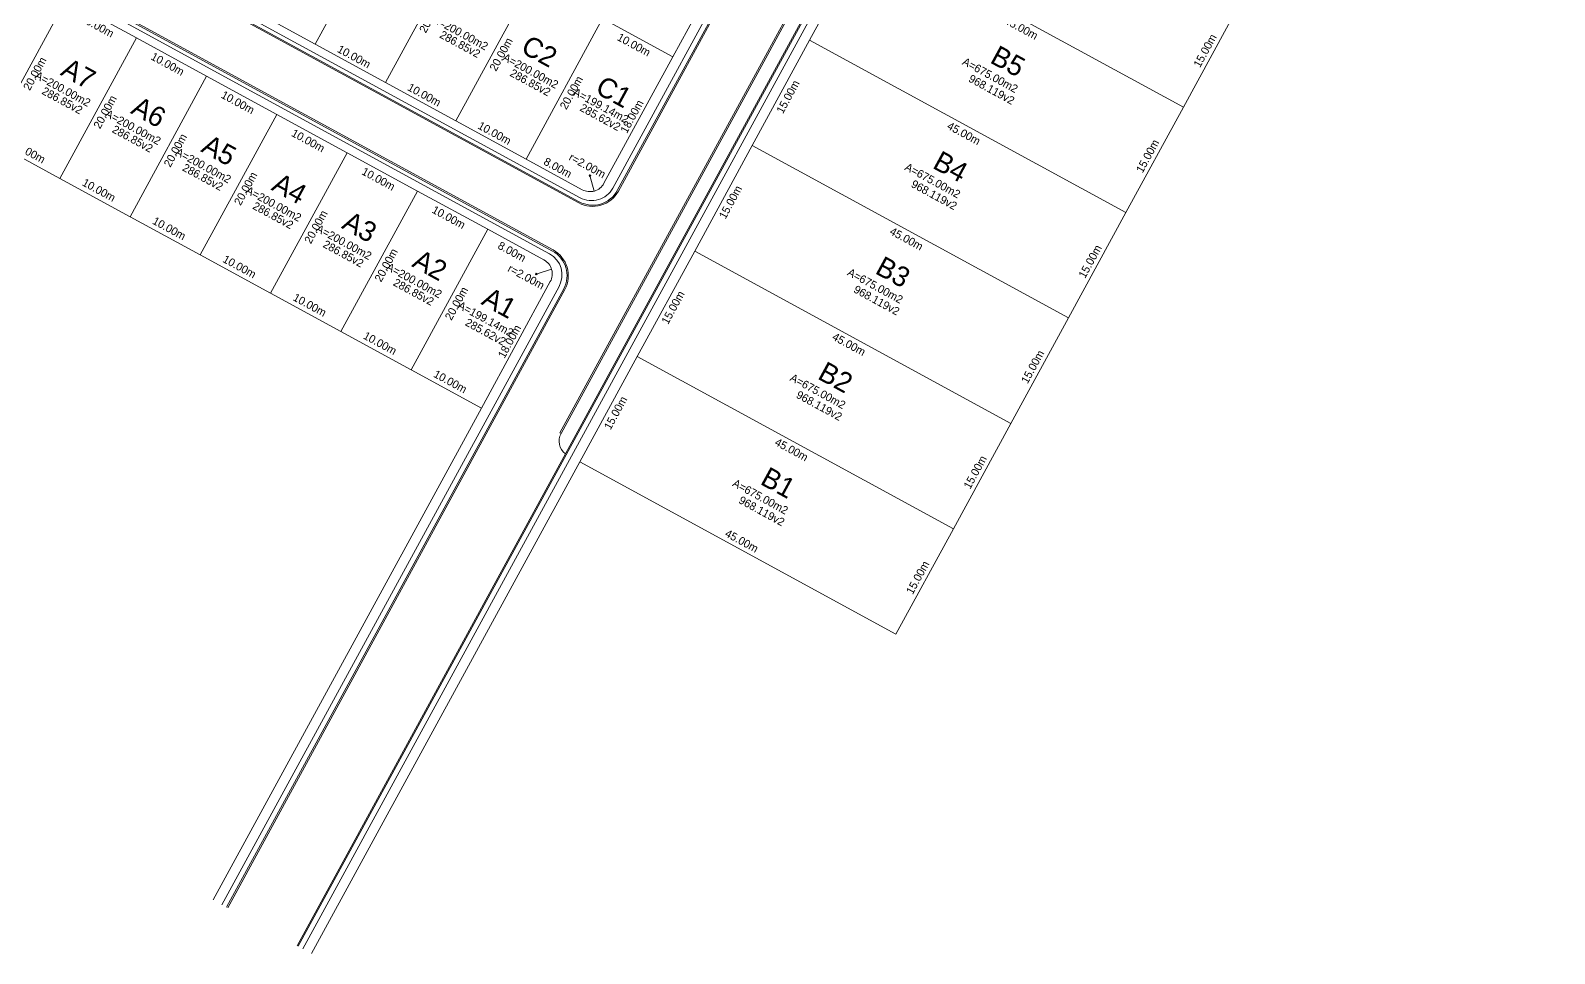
# Model space of a CAD drawing. Header units: metres. Extents: x 25 to 399, y 5 to 459.
# Drawn here: x 161.9 to 352.3, y 4.8 to 120.1 of the extents above; entities that cross this region are included whole.
import ezdxf
from ezdxf.enums import TextEntityAlignment as Align

# ---------------------------------------------------------------- set-up
doc = ezdxf.new("R2010")
doc.units = ezdxf.units.M
for name, color, linetype, lineweight in [('ACERAS', 7, 'Continuous', 0), ('LOTES', 250, 'Continuous', 5), ('textos', 16, 'Continuous', 0)]:
    doc.layers.add(name, color=color, linetype=linetype, lineweight=lineweight)
doc.styles.get("Standard").update_dxf_attribs({"font": ''})
doc.styles.get('Standard').set_extended_font_data('Caviar Dreams')

msp = doc.modelspace()

# ---------------------------------------------------------------- linework, layer by layer
at = {"layer": 'ACERAS'}
for p, q in [((218.27, 72.94), (184.77, 11.48)), ((228.23, 69.79), (228.09, 69.86)), ((230.56, 66.24), (197.06, 4.78))]:
    msp.add_line(p, q, dxfattribs=at)
for points in [[(185.86, 10.88), (227.98, 88.15, 0.414148), (226.78, 92.22), (62.43, 181.86, -0.363873), (58.43, 195.42), (123.95, 315.69, 0.414214), (122.75, 319.76), (45.48, 361.88)], [(186.43, 10.57), (228.55, 87.84, 0.414148), (227.15, 92.58), (62.69, 182.28, -0.362712), (58.88, 195.2), (124.39, 315.45, 0.414214), (122.99, 320.2), (45.72, 362.32)], [(186.57, 10.5), (228.68, 87.76, 0.414148), (227.23, 92.72), (62.76, 182.41, -0.362347), (59.02, 195.13), (124.52, 315.38, 0.414214), (123.06, 320.33), (45.79, 362.45)], [(228.77, 67.24, -0.37077), (228.23, 69.79), (302.01, 205.14, -0.266061), (306.87, 208.14, 0.155129), (316.07, 211.39, -0.294675), (322.29, 211.85), (352.27, 195.5)], [(228.09, 69.86), (301.87, 205.22, -0.266061), (306.87, 208.29, 0.155129), (315.98, 211.51, -0.294675), (322.36, 211.98), (352.35, 195.64)], [(195.26, 5.76), (303.5, 204.33, -0.266061), (306.93, 206.44, 0.155129), (317.1, 210.03, -0.294675), (321.48, 210.36), (351.46, 194.01)], [(195.39, 5.69), (303.63, 204.26, -0.266061), (306.93, 206.29, 0.155129), (317.19, 209.91, -0.294675), (321.41, 210.22), (351.39, 193.88)], [(195.96, 5.38), (304.2, 203.95, -0.266061), (306.95, 205.64, 0.155129), (317.58, 209.39, -0.294675), (321.09, 209.65), (351.08, 193.31)]]:
    msp.add_lwpolyline(points, format="xyb", dxfattribs=at)
for points in [[(131.39, 201.9), (251.16, 136.62, -0.414214), (252.61, 131.67), (235.38, 100.06, -0.414214), (230.43, 98.6), (110.67, 163.88, -0.414214), (109.21, 168.83), (126.44, 200.44, -0.414214)], [(131.32, 201.77), (251.08, 136.49, -0.414214), (252.48, 131.74), (235.25, 100.13, -0.414214), (230.5, 98.73), (110.74, 164.01, -0.414214), (109.34, 168.76), (126.57, 200.37, -0.414214)], [(131.08, 201.33), (250.71, 136.12, -0.414214), (251.91, 132.05), (234.68, 100.44, -0.414214), (230.61, 99.24), (110.98, 164.45, -0.414214), (109.78, 168.52), (127.01, 200.13, -0.414214)]]:
    msp.add_lwpolyline(points, format="xyb", close=True, dxfattribs=at)
at = {"layer": 'LOTES'}
for points in [[(313.15, 123.73), (273.64, 145.26), (266.46, 132.09), (305.97, 110.56)], [(207.08, 135.99), (198.3, 140.77), (188.73, 123.21), (197.51, 118.43)], [(215.86, 131.2), (207.08, 135.99), (197.51, 118.43), (206.29, 113.64)], [(305.97, 110.56), (266.46, 132.09), (259.28, 118.92), (298.79, 97.38)], [(224.64, 126.41), (215.86, 131.2), (206.29, 113.64), (215.07, 108.85)], [(166.38, 124), (157.6, 128.79), (148.03, 111.23), (156.81, 106.44)], [(233.42, 121.63), (224.64, 126.41), (215.07, 108.85), (223.85, 104.07)], [(175.16, 119.22), (166.38, 124), (156.81, 106.44), (165.59, 101.66)], [(183.94, 114.43), (175.16, 119.22), (165.59, 101.66), (174.37, 96.87)], [(298.79, 97.38), (259.28, 118.92), (252.1, 105.75), (291.61, 84.21)], [(192.72, 109.65), (183.94, 114.43), (174.37, 96.87), (183.15, 92.09)], [(201.5, 104.86), (192.72, 109.65), (183.15, 92.09), (191.93, 87.3)], [(210.28, 100.07), (201.5, 104.86), (191.93, 87.3), (200.71, 82.51)], [(291.61, 84.21), (252.1, 105.75), (244.92, 92.58), (284.43, 71.04)], [(219.06, 95.29), (210.28, 100.07), (200.71, 82.51), (209.49, 77.73)], [(284.43, 71.04), (244.92, 92.58), (237.74, 79.41), (277.25, 57.87)], [(277.25, 57.87), (237.74, 79.41), (230.56, 66.24), (270.07, 44.7)]]:
    msp.add_lwpolyline(points, close=True, dxfattribs=at)
for points in [[(250.81, 132.65, 0.414214), (250.02, 135.36), (242.99, 139.19), (233.42, 121.63), (242.2, 116.84)], [(242.2, 116.84), (233.42, 121.63), (223.85, 104.07), (230.87, 100.24, 0.414214), (233.58, 101.04)], [(226.88, 88.75, 0.414214), (226.09, 91.46), (219.06, 95.29), (209.49, 77.73), (218.27, 72.94)]]:
    msp.add_lwpolyline(points, format="xyb", close=True, dxfattribs=at)
at = {"layer": 'textos'}
for p, q in [((231.83, 102), (232.38, 100.07)), ((225.13, 89.7), (227.04, 90.29))]:
    msp.add_line(p, q, dxfattribs=at)
for centre in [(231.83, 102), (225.13, 89.7)]:
    msp.add_circle(centre, 0.1, dxfattribs=at)

# ---------------------------------------------------------------- texts
for s, rotation, p in [('20.00m', 61.4053, (211.95, 121.94)), ('10.00m', 331.4053, (170.29, 120.73)), ('A=200.00m2', 331.4053, (215.65, 119.88)), ('286.85v2', 331.4053, (215.61, 118.43)), ('45.00m', 331.4053, (285.73, 120.45)), ('10.00m', 331.4053, (202.36, 116.88)), ('20.00m', 61.4053, (220.73, 117.16)), ('10.00m', 331.4053, (237.33, 118.36)), ('15.00m', 61.4053, (308.68, 117.62)), ('20.00m', 61.4053, (162.47, 114.75)), ('10.00m', 331.4053, (179.07, 115.95)), ('A=200.00m2', 331.4053, (224.43, 115.09)), ('A=675.00m2', 331.4053, (281.84, 114.56)), ('A=200.00m2', 331.4053, (165.98, 112.83)), ('286.85v2', 331.4053, (224.39, 113.64)), ('20.00m', 61.4053, (229.51, 112.37)), ('968.119v2', 331.4053, (282.02, 112.76)), ('286.85v2', 331.4053, (165.91, 111.39)), ('10.00m', 331.4053, (187.85, 111.16)), ('10.00m', 331.4053, (211.14, 112.1)), ('A=199.14m2', 331.4053, (233.21, 110.75)), ('15.00m', 61.4053, (256.57, 111.86)), ('20.00m', 61.4053, (171.25, 109.96)), ('285.62v2', 331.4053, (233.13, 109.3)), ('18.00m', 61.4053, (237.07, 109.39)), ('A=200.00m2', 331.4053, (174.76, 108.05)), ('10.00m', 331.4053, (219.92, 107.31)), ('45.00m', 331.4053, (278.55, 107.28)), ('286.85v2', 331.4053, (174.69, 106.6)), ('20.00m', 61.4053, (180.03, 105.17)), ('10.00m', 331.4053, (196.63, 106.38)), ('10.00m', 331.4053, (161.71, 104.99)), ('A=200.00m2', 331.4053, (183.54, 103.26)), ('15.00m', 61.4053, (301.5, 104.45)), ('286.85v2', 331.4053, (183.47, 101.82)), ('10.00m', 331.4053, (205.41, 101.59)), ('8.00m', 331.4053, (227.82, 103)), ('r=2.00m', 331.4053, (231.51, 103.25)), ('A=675.00m2', 331.4053, (274.66, 101.39)), ('10.00m', 331.4053, (170.49, 100.2)), ('20.00m', 61.4053, (188.81, 100.39)), ('968.119v2', 331.4053, (274.84, 99.59)), ('A=200.00m2', 331.4053, (192.32, 98.47)), ('15.00m', 61.4053, (249.39, 98.69)), ('286.85v2', 331.4053, (192.25, 97.03)), ('20.00m', 61.4053, (197.59, 95.6)), ('10.00m', 331.4053, (214.19, 96.8)), ('10.00m', 331.4053, (179.27, 95.41)), ('A=200.00m2', 331.4053, (201.1, 93.69)), ('45.00m', 331.4053, (271.38, 94.11)), ('45.00m', 331.4053, (271.38, 94.11)), ('286.85v2', 331.4053, (201.03, 92.24)), ('8.00m', 331.4053, (222.09, 92.5)), ('10.00m', 331.4053, (188.05, 90.63)), ('20.00m', 61.4053, (206.37, 90.82)), ('15.00m', 61.4053, (294.32, 91.28)), ('A=200.00m2', 331.4053, (209.88, 88.9)), ('r=2.00m', 331.4053, (223.87, 89.35)), ('A=675.00m2', 331.4053, (267.48, 88.22)), ('286.85v2', 331.4053, (209.81, 87.46)), ('20.00m', 61.4053, (215.15, 86.03)), ('968.119v2', 331.4053, (267.66, 86.42)), ('10.00m', 331.4053, (196.83, 85.84)), ('A=199.14m2', 331.4053, (218.81, 84.09)), ('15.00m', 61.4053, (242.21, 85.52)), ('285.62v2', 331.4053, (218.8, 82.47)), ('10.00m', 331.4053, (205.61, 81.06)), ('18.00m', 61.4053, (221.78, 81.28)), ('45.00m', 331.4053, (264.2, 80.93)), ('15.00m', 61.4053, (287.14, 78.11)), ('10.00m', 331.4053, (214.39, 76.27)), ('A=675.00m2', 331.4053, (260.31, 75.05)), ('15.00m', 61.4053, (235.03, 72.35)), ('968.119v2', 331.4053, (260.48, 73.25)), ('45.00m', 331.4053, (257.02, 67.76)), ('15.00m', 61.4053, (279.96, 64.94)), ('A=675.00m2', 331.4053, (253.13, 61.87)), ('968.119v2', 331.4053, (253.3, 60.08)), ('45.00m', 331.4053, (250.8, 56.35)), ('15.00m', 61.4053, (272.78, 51.77))]:
    msp.add_text(s, height=1, rotation=rotation, dxfattribs=at).set_placement(p, align=Align.MIDDLE)
at = {"layer": 'textos', "char_height": 2.5, "attachment_point": 1, "rotation": 331.4053}
for s, insert in [('C2', (224.25, 119.67)), ('B5', (282.88, 118.38)), ('A7', (166.75, 116.83)), ('C1', (233.55, 114.6)), ('A6', (175.53, 112.05)), ('A5', (184.31, 107.26)), ('B4', (275.7, 105.21)), ('A4', (193.1, 102.47)), ('A3', (201.88, 97.69)), ('A2', (210.66, 92.9)), ('B3', (268.52, 92.04)), ('A1', (219.32, 88.18)), ('B2', (261.34, 78.87)), ('B1', (254.17, 65.7))]:
    msp.add_mtext_dynamic_manual_height_columns(s, width=10.2075, gutter_width=12.5, heights=[0], dxfattribs=dict(at, insert=insert))

doc.saveas('drawing.dxf')
